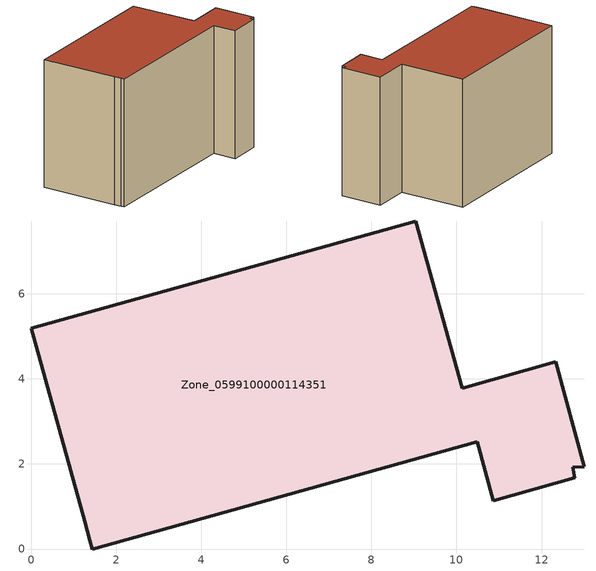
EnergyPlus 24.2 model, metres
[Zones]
Zone_0599100000114351
 floor ground (C_G): 12.74,1.92 12.79,1.67 10.87,1.14 10.49,2.52 1.44,0 1.38,0.21 1.26,0.65 0,5.19 9.05,7.71 10.14,3.78 12.33,4.4 13.01,1.93 z0
 wall outside (C_F): 9.05,7.71 0,5.19 1.26,0.65 1.38,0.21 1.44,0 10.49,2.52 10.87,1.14 12.79,1.67 12.74,1.92 13.01,1.93 12.33,4.4 10.14,3.78 9.05,7.71 z0:7.82
 roof outside (C_R): 1.26,0.65 1.38,0.21 1.44,0 10.49,2.52 10.87,1.14 12.79,1.67 12.74,1.92 13.01,1.93 12.33,4.4 10.14,3.78 9.05,7.71 0,5.19 z7.82
[BUILDING]
Pand.0599100000114351: North Axis=0; Terrain=City; Loads Convergence Tolerance Value=0.04; Temperature Convergence Tolerance Value=0.4; Solar Distribution=FullExterior; Maximum Number of Warmup Days=25; Minimum Number of Warmup Days=1
[Site:Location]
Rotterdam.The.Hague.AP_ZH_NLD Design_Conditions: Latitude=51.96; Longitude=4.45; Time Zone=1; Elevation=-4.5
[SITE:GROUNDTEMPERATURE:BUILDINGSURFACE]
18, 18, 18, 18, 18, 18, 18, 18, 18, 18, 18, 18
[MATERIAL] Thermal Absorptance=0.9; Solar Absorptance=0.7; Visible Absorptance=0.7
Name | Roughness | Thickness | Conductivity | Density | Specific Heat
G.TI.1975-1991 | MediumSmooth | 0.15 | 0.288461 | 540 | 1210
F.TI.1975-1991 | Rough | 0.3 | 0.230769 | 1920 | 840
R.TI.1975-1991 | MediumRough | 0.2 | 0.153846 | 1500 | 1000
[CONSTRUCTION]
C_G: G.TI.1975-1991
C_F: F.TI.1975-1991
C_R: R.TI.1975-1991
[ZONE]
Zone_0599100000114351: Type=1; Multiplier=1; Ceiling Height=Autocalculate; Volume=Autocalculate; Floor Area=autocalculate; Part of Total Floor Area=Yes
[ZONEINFILTRATION:DESIGNFLOWRATE]
Infil_Zone_0599100000114351: Zone or ZoneList or Space or SpaceList=Zone_0599100000114351; Schedule=AlwaysOn; Design Flow Rate Calculation Method=Flow/Area; Flow Rate per Floor Area=0.003; Constant Term Coefficient=1; Temperature Term Coefficient=0; Velocity Term Coefficient=0; Velocity Squared Term Coefficient=0
[HVACTEMPLATE:ZONE:IDEALLOADSAIRSYSTEM]
Zone_0599100000114351: Maximum Heating Supply Air Temperature=50; Minimum Cooling Supply Air Temperature=13; Maximum Heating Supply Air Humidity Ratio=0.0156; Minimum Cooling Supply Air Humidity Ratio=0.0077; Heating Limit=NoLimit; Cooling Limit=NoLimit; Dehumidification Control Type=ConstantSensibleHeatRatio; Cooling Sensible Heat Ratio=0.7; Dehumidification Setpoint=60; Humidification Control Type=None; Humidification Setpoint=30; Outdoor Air Method=None; Outdoor Air Flow Rate per Person=0.00944; Outdoor Air Flow Rate per Zone Floor Area=0; Outdoor Air Flow Rate per Zone=0; Demand Controlled Ventilation Type=None; Outdoor Air Economizer Type=NoEconomizer; Heat Recovery Type=None; Sensible Heat Recovery Effectiveness=0.7; Latent Heat Recovery Effectiveness=0.65
[ZONECONTROL:THERMOSTAT]
ThermostatControl_Zone_0599100000114351: Zone or ZoneList=Zone_0599100000114351; Control Type Schedule=DualSetpointControlType; Control 1=Thermostat_Zone_0599100000114351; Temperature Difference Between Cutout And Setpoint=0
[THERMOSTATSETPOINT:DUALSETPOINT]
Thermostat_Zone_0599100000114351: Heating Setpoint Temperature Schedule=HeatingSetpoint_Zone_0599100000114351; Cooling Setpoint Temperature Schedule=CoolingSetpoint_Zone_0599100000114351
[SCHEDULE:COMPACT]
HeatingSetpoint_Zone_0599100000114351: Through: 12/31, For: AllDays, Until: 24:00, 21
CoolingSetpoint_Zone_0599100000114351: Through: 12/31, For: AllDays, Until: 24:00, 24
DualSetpointControlType: Through: 12/31, For: AllDays, Until: 24:00, 4
AlwaysOn: Through: 12/31, For: AllDays, Until: 24:00, 1
